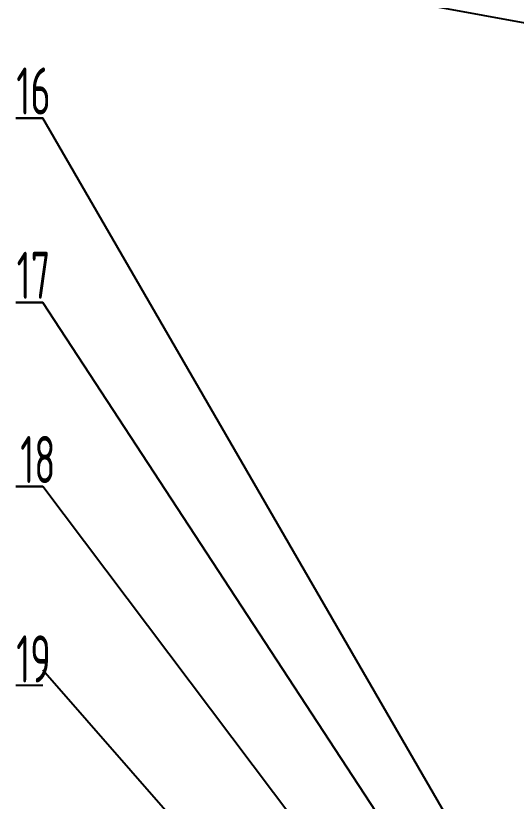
# Model space of a CAD drawing. Header units: millimetres. Extents: x 0 to 2406, y -938 to 757.
# Drawn here: x 422.4 to 486.2, y 354.3 to 454.4 of the extents above; entities that cross this region are included whole.
import ezdxf

# ---------------------------------------------------------------- set-up
doc = ezdxf.new("R2010")
doc.units = ezdxf.units.MM
doc.layers.add('10', color=7, linetype='Continuous')
doc.styles.add('SLDTEXTSTYLE2', font='TXT', dxfattribs={"width": 0.7})
doc.dimstyles.new('SLDDIMSTYLE4', dxfattribs={"dimtxt": 0.18, "dimasz": 4.08, "dimexe": 0, "dimexo": 0.0625, "dimgap": 0, "dimtad": 0, "dimtih": 1, "dimtoh": 1, "dimdec": 0, "dimrnd": 1e-09, "dimzin": 0, "dimdsep": 46, "dimtxsty": 'Standard', "dimsah": 1, "dimcen": 0.09, "dimadec": 0, "dimazin": 0, "dimtfac": 4.08, "dimtdec": 0, "dimtofl": 0, "dimtmove": 0, "dimatfit": 3, "dimfxl": 1, "dimfrac": 2, "dimtolj": 1, "dimtzin": 0, "dimarcsym": 0})

# ---------------------------------------------------------------- blocks, each defined once
blk = doc.blocks.new('SW_NOTE_0_18')
at = {"layer": '10', "color": 0}
for p, q in [((-3.46, 0), (0, 0)), ((0, 0), (-3.46, 0)), ((-3.46, 0), (0, 0)), ((0, 0), (-3.46, 0)), ((-3.46, 0), (0, 0)), ((0, 0), (-3.46, 0))]:
    blk.add_line(p, q, dxfattribs=at)
at = {"layer": '10', "color": 0, "insert": (-1.19, 6.45), "char_height": 6, "attachment_point": 2, "style": 'SLDTEXTSTYLE2'}
blk.add_mtext('{\\Fgbenor|c134;16}', dxfattribs=at)
blk = doc.blocks.new('SW_NOTE_0_19')
at = {"layer": '10', "color": 0}
for p, q in [((-3.46, 0), (0, 0)), ((0, 0), (-3.46, 0)), ((-3.46, 0), (0, 0)), ((0, 0), (-3.46, 0)), ((-3.46, 0), (0, 0)), ((0, 0), (-3.46, 0))]:
    blk.add_line(p, q, dxfattribs=at)
at = {"layer": '10', "color": 0, "insert": (-1.19, 6.45), "char_height": 6, "attachment_point": 2, "style": 'SLDTEXTSTYLE2'}
blk.add_mtext('{\\Fgbenor|c134;17}', dxfattribs=at)
blk = doc.blocks.new('SW_NOTE_0_20')
at = {"layer": '10', "color": 0}
blk.add_line((-3.46, -1.88), (0, -1.88), dxfattribs=at)
at = {"layer": '10', "color": 0, "insert": (-1.19, 4.45), "char_height": 6, "attachment_point": 2, "style": 'SLDTEXTSTYLE2'}
blk.add_mtext('{\\Fgbenor|c134;19}', dxfattribs=at)
blk = doc.blocks.new('SW_NOTE_0_22')
at = {"layer": '10', "color": 0}
for p, q in [((-3.46, 0), (0, 0)), ((0, 0), (-3.46, 0)), ((-3.46, 0), (0, 0)), ((0, 0), (-3.46, 0)), ((-3.46, 0), (0, 0)), ((0, 0), (-3.46, 0))]:
    blk.add_line(p, q, dxfattribs=at)
at = {"layer": '10', "color": 0, "insert": (-0.64, 6.45), "char_height": 6, "attachment_point": 2, "style": 'SLDTEXTSTYLE2'}
blk.add_mtext('{\\Fgbenor|c0;18}', dxfattribs=at)

msp = doc.modelspace()

# ---------------------------------------------------------------- block references
at = {"layer": '10'}
for name, p in [('SW_NOTE_0_18', (425.8557216, 441.3509061)), ('SW_NOTE_0_19', (425.8557216, 417.8747941)), ('SW_NOTE_0_22', (425.8557216, 394.398682)), ('SW_NOTE_0_20', (425.8557216, 371.0049423))]:
    msp.add_blockref(name, p, dxfattribs=at)

# ---------------------------------------------------------------- leaders
for points in [[(519.3729013, 447.5337037), (425.8557216, 464.7446458)], [(546.1520353, 233.438367), (425.8557216, 441.3509061)], [(540.6789613, 242.538367), (425.8557216, 417.8747941)], [(511.8389683, 280.438367), (425.8557216, 394.398682)], [(541.4030225, 238.9909209), (425.8557216, 371.0049423)]]:
    msp.add_leader(points, dimstyle='SLDDIMSTYLE4', dxfattribs=at)

doc.saveas('drawing.dxf')
